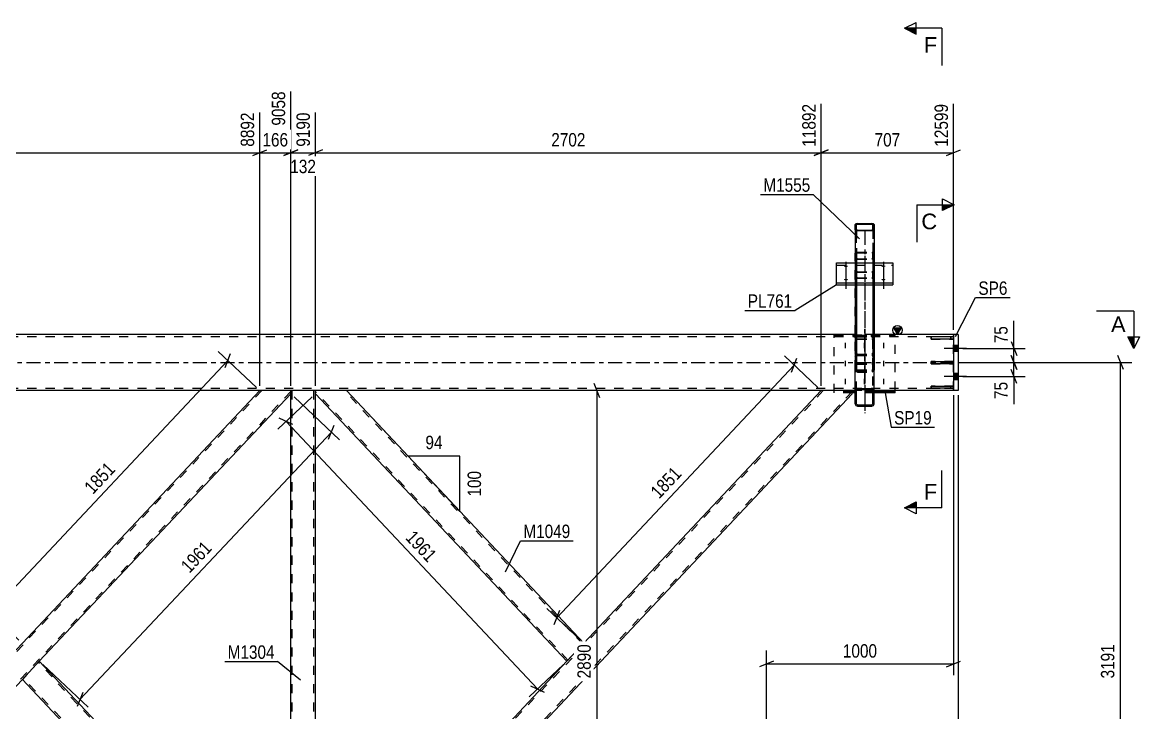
# Model space of a CAD drawing. Header units: millimetres. Extents: x 0 to 1189, y 0 to 841.
# Drawn here: x 361 to 599.8, y 548.9 to 696.4 of the extents above; entities that cross this region are included whole.
import ezdxf

# ---------------------------------------------------------------- set-up
doc = ezdxf.new("R2010")
doc.units = ezdxf.units.MM
doc.linetypes.add('DXK_LINE_DOT2', pattern=[3.9198, 1.9599, -1.9599])
doc.linetypes.add('DXK_LINE_DOT3', pattern=[5.9187, 2.979, -0.9799, 0.9799, -0.9799])
doc.styles.add('Arial', font='ARIAL.TTF', dxfattribs={"height": 0.2})
doc.styles.add('Arial Narrow', font='ARIALN.TTF', dxfattribs={"height": 0.2})

# ---------------------------------------------------------------- blocks, each defined once
blk = doc.blocks.new('Part-814407264-3960 - 3878')
at = {"color": 7, "linetype": 'DXK_LINE_DOT2'}
for p, q in [((560.05, 623.94), (555.25, 623.94)), ((555.25, 623.94), (555.25, 623.46)), ((555.25, 623.46), (560.05, 623.46)), ((559.45, 623.46), (559.45, 623.94)), ((560.05, 623.46), (560.05, 623.94))]:
    blk.add_line(p, q, dxfattribs=at)
blk = doc.blocks.new('Bolt-814407264-3880 - 3878')
at = {"linetype": 'Continuous'}
for points in [[(545.05, 644.13), (544.95, 644.13), (544.87, 644.14), (544.79, 644.16), (544.72, 644.18), (544.67, 644.21), (544.63, 644.24), (544.61, 644.27), (544.61, 644.3), (544.63, 644.33), (544.67, 644.36), (544.72, 644.38), (544.79, 644.4), (544.87, 644.42), (544.95, 644.43), (545.05, 644.43), (545.14, 644.43), (545.23, 644.42), (545.3, 644.4), (545.37, 644.38), (545.43, 644.36), (545.46, 644.33), (545.48, 644.3), (545.48, 644.27), (545.46, 644.24), (545.43, 644.21), (545.37, 644.18), (545.3, 644.16), (545.23, 644.14), (545.14, 644.13)], [(545.05, 641.26), (544.95, 641.26), (544.87, 641.27), (544.79, 641.28), (544.72, 641.31), (544.67, 641.33), (544.63, 641.36), (544.61, 641.39), (544.61, 641.42), (544.63, 641.45), (544.67, 641.48), (544.72, 641.51), (544.79, 641.53), (544.87, 641.54), (544.95, 641.55), (545.05, 641.56), (545.14, 641.55), (545.23, 641.54), (545.3, 641.53), (545.37, 641.51), (545.43, 641.48), (545.46, 641.45), (545.48, 641.42), (545.48, 641.39), (545.46, 641.36), (545.43, 641.33), (545.37, 641.31), (545.3, 641.28), (545.23, 641.27), (545.14, 641.26)]]:
    blk.add_hatch(color=1, dxfattribs=at).paths.add_polyline_path(points)
at = {"color": 1, "linetype": 'Continuous'}
for p, q in [((545.05, 645.22), (545.05, 642.29)), ((545.05, 642.35), (545.05, 639.41))]:
    blk.add_line(p, q, dxfattribs=at)
blk = doc.blocks.new('Part-814407264-3959 - 3878')
at = {"color": 7, "linetype": 'DXK_LINE_DOT2'}
for p, q in [((560.05, 629.2), (555.25, 629.2)), ((555.25, 629.2), (555.25, 628.72)), ((555.25, 628.72), (560.05, 628.72)), ((559.45, 629.2), (559.45, 628.72)), ((560.05, 628.72), (560.05, 629.2))]:
    blk.add_line(p, q, dxfattribs=at)
blk = doc.blocks.new('Part-814407264-3907 - 3878')
at = {"color": 2, "linetype": 'Continuous'}
for p, q in [((539.08, 653.26), (539.05, 653.19)), ((539.05, 652.08), (539.05, 653.19)), ((539.05, 652.08), (539.05, 644.97)), ((539.05, 652.08), (539.08, 652.02)), ((539.19, 653.31), (539.08, 653.26)), ((539.08, 652.02), (539.19, 651.96)), ((539.34, 653.35), (539.19, 653.31)), ((539.19, 651.96), (539.34, 651.92)), ((539.29, 653.19), (539.3, 653.22)), ((539.29, 652.08), (539.29, 653.19)), ((539.3, 652.05), (539.29, 652.08)), ((539.3, 653.22), (539.36, 653.25)), ((539.36, 652.02), (539.3, 652.05)), ((539.53, 653.37), (539.34, 653.35)), ((539.34, 651.92), (539.53, 651.91)), ((539.36, 653.25), (539.43, 653.27)), ((539.43, 652), (539.36, 652.02)), ((539.43, 653.27), (539.53, 653.28)), ((539.53, 652), (539.43, 652)), ((539.53, 653.37), (542.57, 653.37)), ((539.53, 653.28), (542.57, 653.28)), ((539.53, 652), (542.57, 652)), ((539.53, 651.91), (542.57, 651.91)), ((542.75, 653.35), (542.57, 653.37)), ((542.57, 653.28), (542.66, 653.27)), ((542.66, 652), (542.57, 652)), ((542.57, 651.91), (542.75, 651.92)), ((542.66, 653.27), (542.74, 653.25)), ((542.74, 652.02), (542.66, 652)), ((542.74, 653.25), (542.79, 653.22)), ((542.79, 652.05), (542.74, 652.02)), ((542.91, 653.31), (542.75, 653.35)), ((542.75, 651.92), (542.9, 651.96)), ((542.79, 653.22), (542.81, 653.19)), ((542.81, 652.08), (542.79, 652.05)), ((542.81, 652.08), (542.81, 653.19)), ((542.9, 651.96), (543.01, 652.02)), ((543.01, 653.26), (542.91, 653.31)), ((543.05, 653.19), (543.01, 653.26)), ((543.01, 652.02), (543.05, 652.08)), ((543.05, 652.08), (543.05, 653.19)), ((543.05, 652.08), (543.05, 644.97))]:
    blk.add_line(p, q, dxfattribs=at)
at = {"color": 7, "linetype": 'DXK_LINE_DOT2'}
for p, q in [((539.05, 653.19), (539.05, 629.7)), ((539.29, 629.7), (539.29, 653.19)), ((539.29, 652.08), (539.29, 628.83)), ((542.81, 653.19), (542.81, 629.7)), ((542.81, 652.08), (542.81, 628.83)), ((543.05, 653.19), (543.05, 629.7)), ((539.05, 644.97), (539.05, 628.83)), ((543.05, 644.97), (543.05, 628.83)), ((543.05, 629.7), (539.05, 629.7)), ((539.05, 629.7), (539.05, 629.52)), ((539.05, 629.52), (539.05, 628.83)), ((539.05, 629.52), (539.29, 629.52)), ((539.08, 628.76), (539.05, 628.83)), ((539.19, 628.71), (539.08, 628.76)), ((539.34, 628.67), (539.19, 628.71)), ((539.29, 629.52), (539.29, 629.7)), ((539.29, 628.83), (539.29, 629.52)), ((539.29, 628.83), (539.3, 628.8)), ((539.3, 628.8), (539.36, 628.77)), ((539.53, 628.66), (539.34, 628.67)), ((539.36, 628.77), (539.43, 628.75)), ((539.43, 628.75), (539.53, 628.74)), ((539.53, 628.74), (542.57, 628.74)), ((539.53, 628.66), (542.57, 628.66)), ((542.57, 628.74), (542.66, 628.75)), ((542.75, 628.67), (542.57, 628.66)), ((542.66, 628.75), (542.74, 628.77)), ((542.74, 628.77), (542.79, 628.8)), ((542.91, 628.71), (542.75, 628.67)), ((542.79, 628.8), (542.81, 628.83)), ((542.81, 629.7), (542.81, 629.7)), ((542.81, 629.7), (542.81, 629.52)), ((542.81, 629.52), (542.81, 628.83)), ((542.81, 629.52), (543.05, 629.52)), ((543.01, 628.76), (542.91, 628.71)), ((543.05, 628.83), (543.01, 628.76)), ((543.05, 629.52), (543.05, 629.7)), ((543.05, 628.83), (543.05, 629.52))]:
    blk.add_line(p, q, dxfattribs=at)
blk = doc.blocks.new('Part-814407264-3909 - 3878')
at = {"color": 7, "linetype": 'DXK_LINE_DOT3'}
blk.add_line((541.05, 630.81), (541.05, 612.87), dxfattribs=at)
at = {"color": 7, "linetype": 'DXK_LINE_DOT2'}
for p, q in [((539.05, 629.01), (539.08, 629.21)), ((539.05, 622.23), (539.05, 629.01)), ((539.3, 629.11), (539.29, 629.01)), ((539.29, 617.72), (539.29, 629.01)), ((539.36, 629.19), (539.3, 629.11)), ((539.34, 629.48), (539.53, 629.52)), ((539.43, 629.25), (539.36, 629.19)), ((539.53, 629.27), (539.43, 629.25)), ((539.53, 629.52), (542.57, 629.52)), ((539.53, 629.52), (539.53, 629.52)), ((539.53, 629.27), (542.57, 629.27)), ((542.57, 629.52), (542.74, 629.49)), ((542.66, 629.25), (542.57, 629.27)), ((542.74, 629.19), (542.66, 629.25)), ((542.74, 629.49), (542.75, 629.48)), ((542.79, 629.11), (542.74, 629.19)), ((542.81, 629.01), (542.79, 629.11)), ((542.81, 614.86), (542.81, 629.01)), ((543.01, 629.21), (543.05, 629.01)), ((543.05, 622.23), (543.05, 629.01)), ((539.08, 625.58), (539.05, 625.78)), ((539.29, 625.78), (539.3, 625.68)), ((539.3, 625.68), (539.36, 625.6)), ((539.36, 625.6), (539.43, 625.54)), ((542.66, 625.54), (542.74, 625.6)), ((542.74, 625.6), (542.79, 625.68)), ((542.79, 625.68), (542.81, 625.78)), ((543.05, 625.78), (543.01, 625.58)), ((539.53, 625.27), (539.34, 625.31)), ((539.43, 625.54), (539.53, 625.52)), ((539.53, 625.52), (542.57, 625.52)), ((539.53, 625.27), (542.57, 625.27)), ((542.57, 625.52), (542.66, 625.54)), ((542.75, 625.31), (542.57, 625.27))]:
    blk.add_line(p, q, dxfattribs=at)
at = {"color": 2, "linetype": 'Continuous'}
for p, q in [((539.05, 617.72), (539.05, 622.23)), ((543.05, 617.72), (543.05, 622.23)), ((539.08, 617.89), (539.05, 617.72)), ((539.05, 614.86), (539.05, 617.72)), ((539.19, 618.04), (539.08, 617.89)), ((539.34, 618.14), (539.19, 618.04)), ((539.29, 617.72), (539.3, 617.8)), ((539.29, 614.86), (539.29, 617.72)), ((539.3, 617.8), (539.36, 617.88)), ((539.53, 618.17), (539.34, 618.14)), ((539.36, 617.88), (539.43, 617.93)), ((539.43, 617.93), (539.53, 617.94)), ((539.53, 618.17), (542.57, 618.17)), ((539.53, 617.94), (542.57, 617.94)), ((542.75, 618.14), (542.57, 618.17)), ((542.57, 617.94), (542.66, 617.93)), ((542.66, 617.93), (542.74, 617.88)), ((542.74, 617.88), (542.79, 617.8)), ((542.91, 618.04), (542.75, 618.14)), ((542.79, 617.8), (542.81, 617.72)), ((542.81, 614.86), (542.81, 617.72)), ((543.01, 617.89), (542.91, 618.04)), ((543.05, 617.72), (543.01, 617.89)), ((543.05, 614.86), (543.05, 617.72)), ((539.05, 614.86), (539.08, 614.69)), ((539.08, 614.69), (539.19, 614.54)), ((539.19, 614.54), (539.34, 614.45)), ((539.3, 614.78), (539.29, 614.86)), ((539.36, 614.7), (539.3, 614.78)), ((539.34, 614.45), (539.53, 614.41)), ((539.43, 614.65), (539.36, 614.7)), ((539.53, 614.64), (539.43, 614.65)), ((539.53, 614.64), (542.57, 614.64)), ((539.53, 614.41), (542.57, 614.41)), ((542.66, 614.65), (542.57, 614.64)), ((542.57, 614.41), (542.75, 614.45)), ((542.74, 614.7), (542.66, 614.65)), ((542.79, 614.78), (542.74, 614.7)), ((542.75, 614.45), (542.91, 614.54)), ((542.81, 614.86), (542.79, 614.78)), ((542.91, 614.54), (543.01, 614.69)), ((543.01, 614.69), (543.05, 614.86))]:
    blk.add_line(p, q, dxfattribs=at)
at = {"color": 7, "linetype": 'DXK_LINE_DOT2'}
for centre, start, end in [((539.55, 629.03), 114.3196, 159.2414), ((542.55, 629.03), 20.7586, 65.6804), ((539.55, 625.76), 200.7586, 245.6804), ((542.55, 625.76), 294.3196, 339.2414)]:
    blk.add_arc(centre, 0.496, start, end, dxfattribs=at)
blk = doc.blocks.new('Bolt-814407264-3912 - 3878')
at = {"linetype": 'Continuous'}
for points in [[(537.05, 644.13), (536.95, 644.13), (536.87, 644.14), (536.79, 644.16), (536.72, 644.18), (536.67, 644.21), (536.63, 644.24), (536.61, 644.27), (536.61, 644.3), (536.63, 644.33), (536.67, 644.36), (536.72, 644.38), (536.79, 644.4), (536.87, 644.42), (536.95, 644.43), (537.05, 644.43), (537.14, 644.43), (537.23, 644.42), (537.3, 644.4), (537.37, 644.38), (537.43, 644.36), (537.46, 644.33), (537.48, 644.3), (537.48, 644.27), (537.46, 644.24), (537.43, 644.21), (537.37, 644.18), (537.3, 644.16), (537.23, 644.14), (537.14, 644.13)], [(537.05, 641.26), (536.95, 641.26), (536.87, 641.27), (536.79, 641.28), (536.72, 641.31), (536.67, 641.33), (536.63, 641.36), (536.61, 641.39), (536.61, 641.42), (536.63, 641.45), (536.67, 641.48), (536.72, 641.51), (536.79, 641.53), (536.87, 641.54), (536.95, 641.55), (537.05, 641.56), (537.14, 641.55), (537.23, 641.54), (537.3, 641.53), (537.37, 641.51), (537.43, 641.48), (537.46, 641.45), (537.48, 641.42), (537.48, 641.39), (537.46, 641.36), (537.43, 641.33), (537.37, 641.31), (537.3, 641.28), (537.23, 641.27), (537.14, 641.26)]]:
    blk.add_hatch(color=1, dxfattribs=at).paths.add_polyline_path(points)
at = {"color": 1, "linetype": 'Continuous'}
for p, q in [((537.05, 645.22), (537.05, 642.29)), ((537.05, 642.35), (537.05, 639.41))]:
    blk.add_line(p, q, dxfattribs=at)
blk = doc.blocks.new('Bolt-814407264-3913 - 3878')
at = {"color": 1, "linetype": 'DXK_LINE_DOT2'}
for p, q in [((536.95, 626.78), (536.95, 627.91)), ((541.03, 626.78), (541.03, 627.91)), ((545.15, 626.78), (545.15, 627.91)), ((536.95, 622.9), (536.95, 624.04)), ((545.15, 622.9), (545.15, 624.04)), ((536.95, 619.07), (536.95, 620.21)), ((541.03, 619.07), (541.03, 620.21)), ((545.15, 619.07), (545.15, 620.21))]:
    blk.add_line(p, q, dxfattribs=at)
blk = doc.blocks.new('Part-814407264-4079 - 3878')
at = {"color": 2, "linetype": 'Continuous'}
for p, q in [((555.25, 618.68), (560.05, 618.68)), ((555.25, 618.2), (555.25, 618.68)), ((560.05, 618.68), (560.05, 618.2)), ((560.05, 618.2), (555.25, 618.2))]:
    blk.add_line(p, q, dxfattribs=at)
at = {"color": 7, "linetype": 'DXK_LINE_DOT2'}
blk.add_line((559.45, 618.2), (559.45, 618.68), dxfattribs=at)
blk = doc.blocks.new('Part-814407264-4080 - 3878')
at = {"color": 2, "linetype": 'Continuous'}
for p, q in [((560.05, 629.2), (555.25, 629.2)), ((555.25, 628.72), (555.25, 629.2)), ((560.05, 628.72), (555.25, 628.72)), ((560.05, 629.2), (560.05, 628.72))]:
    blk.add_line(p, q, dxfattribs=at)
at = {"color": 7, "linetype": 'DXK_LINE_DOT2'}
blk.add_line((559.45, 628.72), (559.45, 629.2), dxfattribs=at)
blk = doc.blocks.new('Part-814407264-4081 - 3878')
at = {"color": 2, "linetype": 'Continuous'}
for p, q in [((555.25, 623.94), (560.05, 623.94)), ((555.25, 623.46), (555.25, 623.94)), ((560.05, 623.46), (555.25, 623.46)), ((560.05, 623.94), (560.05, 623.46))]:
    blk.add_line(p, q, dxfattribs=at)
at = {"color": 7, "linetype": 'DXK_LINE_DOT2'}
blk.add_line((559.45, 623.46), (559.45, 623.94), dxfattribs=at)
blk = doc.blocks.new('Part-814407264-3958 - 3878')
at = {"color": 7, "linetype": 'DXK_LINE_DOT2'}
for p, q in [((560.05, 618.68), (555.25, 618.68)), ((555.25, 618.68), (555.25, 618.2)), ((559.45, 618.2), (559.45, 618.68)), ((560.05, 618.2), (560.05, 618.68)), ((555.25, 618.2), (560.05, 618.2))]:
    blk.add_line(p, q, dxfattribs=at)
blk = doc.blocks.new('Part-814407264-4111 - 3878')
at = {"color": 7, "linetype": 'DXK_LINE_DOT3'}
blk.add_line((541.05, 620.12), (541.05, 630.81), dxfattribs=at)
at = {"color": 7, "linetype": 'DXK_LINE_DOT2'}
for p, q in [((539.08, 629.18), (539.05, 629.01)), ((539.05, 629.01), (539.05, 622.11)), ((539.08, 629.21), (539.08, 629.18)), ((539.29, 629.01), (539.3, 629.11)), ((539.29, 629.01), (539.29, 622.11)), ((539.3, 629.11), (539.36, 629.19)), ((539.53, 629.52), (539.34, 629.48)), ((539.36, 629.19), (539.43, 629.25)), ((539.43, 629.25), (539.53, 629.27)), ((539.53, 629.52), (542.57, 629.52)), ((539.53, 629.27), (542.57, 629.27)), ((542.75, 629.48), (542.57, 629.52)), ((542.57, 629.27), (542.66, 629.25)), ((542.66, 629.25), (542.74, 629.19)), ((542.74, 629.19), (542.79, 629.11)), ((542.79, 629.11), (542.81, 629.01)), ((542.81, 629.01), (542.81, 622.11)), ((543.01, 629.18), (543.01, 629.21)), ((543.05, 629.01), (543.01, 629.18)), ((543.05, 629.01), (543.05, 622.11)), ((539.05, 625.78), (539.08, 625.58)), ((539.3, 625.68), (539.29, 625.78)), ((539.36, 625.6), (539.3, 625.68)), ((539.43, 625.54), (539.36, 625.6)), ((542.74, 625.6), (542.66, 625.54)), ((542.79, 625.68), (542.74, 625.6)), ((542.81, 625.78), (542.79, 625.68)), ((543.01, 625.58), (543.05, 625.78)), ((539.05, 624.97), (539.08, 625.14)), ((539.08, 625.14), (539.19, 625.29)), ((539.19, 625.29), (539.34, 625.38)), ((539.3, 625.05), (539.29, 624.97)), ((539.36, 625.13), (539.3, 625.05)), ((539.34, 625.38), (539.53, 625.42)), ((539.34, 625.3), (539.53, 625.27)), ((539.43, 625.18), (539.36, 625.13)), ((539.53, 625.52), (539.43, 625.54)), ((539.53, 625.19), (539.43, 625.18)), ((539.53, 625.52), (542.57, 625.52)), ((539.53, 625.42), (542.57, 625.42)), ((539.53, 625.27), (542.57, 625.27)), ((539.53, 625.19), (542.57, 625.19)), ((542.66, 625.54), (542.57, 625.52)), ((542.57, 625.42), (542.75, 625.38)), ((542.57, 625.27), (542.75, 625.3)), ((542.66, 625.18), (542.57, 625.19)), ((542.74, 625.13), (542.66, 625.18)), ((542.79, 625.05), (542.74, 625.13)), ((542.75, 625.38), (542.91, 625.29)), ((542.81, 624.97), (542.79, 625.05)), ((542.91, 625.29), (543.01, 625.14)), ((543.01, 625.14), (543.05, 624.97)), ((539.08, 621.94), (539.05, 622.11)), ((539.19, 621.79), (539.08, 621.94)), ((539.34, 621.69), (539.19, 621.79)), ((539.29, 622.11), (539.3, 622.02)), ((539.3, 622.02), (539.36, 621.95)), ((539.53, 621.66), (539.34, 621.69)), ((539.36, 621.95), (539.43, 621.9)), ((539.43, 621.9), (539.53, 621.89)), ((539.53, 621.89), (542.57, 621.89)), ((539.53, 621.66), (542.57, 621.66)), ((542.57, 621.89), (542.66, 621.9)), ((542.75, 621.69), (542.57, 621.66)), ((542.66, 621.9), (542.74, 621.95)), ((542.74, 621.95), (542.79, 622.02)), ((542.91, 621.79), (542.75, 621.69)), ((542.79, 622.02), (542.81, 622.11)), ((543.01, 621.94), (542.91, 621.79)), ((543.05, 622.11), (543.01, 621.94))]:
    blk.add_line(p, q, dxfattribs=at)
for centre, start, end in [((539.55, 629.03), 114.32, 159.2417), ((542.55, 629.03), 20.7583, 65.68), ((539.55, 625.76), 200.7583, 245.68), ((542.55, 625.76), 294.32, 339.2417)]:
    blk.add_arc(centre, 0.496, start, end, dxfattribs=at)
blk = doc.blocks.new('Part-814407264-4135 - 3878')
at = {"linetype": 'Continuous'}
blk.add_hatch(color=2, dxfattribs=at).paths.add_polyline_path([(548.05, 629.7), (547.25, 631.1), (548.85, 631.1)])
at = {"color": 2, "linetype": 'Continuous'}
for p, q in [((548.05, 629.7), (547.25, 631.1)), ((547.25, 631.1), (548.85, 631.1)), ((548.85, 631.1), (548.05, 629.7)), ((539.05, 629.7), (303.05, 629.7)), ((560.05, 629.7), (543.05, 629.7)), ((539.05, 617.7), (303.05, 617.7)), ((560.05, 617.7), (543.05, 617.7))]:
    blk.add_line(p, q, dxfattribs=at)
at = {"color": 7, "linetype": 'DXK_LINE_DOT2'}
for p, q in [((560.05, 629.22), (95.6, 629.22)), ((543.05, 629.7), (539.05, 629.7)), ((560.05, 617.7), (560.05, 629.7)), ((560.05, 618.18), (95.6, 618.18)), ((560.05, 617.7), (113.44, 617.7)), ((543.05, 617.7), (539.05, 617.7))]:
    blk.add_line(p, q, dxfattribs=at)
at = {"color": 7, "linetype": 'DXK_LINE_DOT3'}
blk.add_line((95.6, 623.7), (560.05, 623.7), dxfattribs=at)
at = {"color": 2, "linetype": 'Continuous'}
blk.add_circle((548.05, 630.6), 1, dxfattribs=at)
blk = doc.blocks.new('Part-814407264-4151 - 3878')
at = {"color": 7, "linetype": 'DXK_LINE_DOT3'}
blk.add_line((541.05, 651.79), (541.05, 613.36), dxfattribs=at)
at = {"color": 7, "linetype": 'DXK_LINE_DOT2'}
for p, q in [((539.08, 642.98), (539.05, 642.92)), ((539.05, 641.87), (539.05, 642.92)), ((539.05, 642.92), (539.05, 623.28)), ((539.19, 643.03), (539.08, 642.98)), ((539.34, 643.07), (539.19, 643.03)), ((539.29, 642.92), (539.3, 642.95)), ((539.29, 641.87), (539.29, 642.92)), ((539.29, 642.92), (539.29, 623.28)), ((539.3, 642.95), (539.36, 642.98)), ((539.53, 643.08), (539.34, 643.07)), ((539.36, 642.98), (539.43, 642.99)), ((539.43, 642.99), (539.53, 643)), ((539.53, 643.08), (542.57, 643.08)), ((539.53, 643), (542.57, 643)), ((542.75, 643.07), (542.57, 643.08)), ((542.57, 643), (542.66, 642.99)), ((542.66, 642.99), (542.74, 642.98)), ((542.74, 642.98), (542.79, 642.95)), ((542.9, 643.03), (542.75, 643.07)), ((542.79, 642.95), (542.81, 642.92)), ((542.81, 641.87), (542.81, 642.92)), ((542.81, 642.92), (542.81, 623.28)), ((543.01, 642.98), (542.9, 643.03)), ((543.05, 642.92), (543.01, 642.98)), ((543.05, 641.87), (543.05, 642.92)), ((543.05, 642.92), (543.05, 623.28)), ((539.05, 641.87), (539.05, 640.27)), ((539.05, 641.87), (539.08, 641.81)), ((539.08, 641.81), (539.19, 641.76)), ((539.19, 641.76), (539.34, 641.72)), ((539.29, 641.87), (539.29, 622.23)), ((539.3, 641.84), (539.29, 641.87)), ((539.36, 641.82), (539.3, 641.84)), ((539.34, 641.72), (539.53, 641.71)), ((539.43, 641.8), (539.36, 641.82)), ((539.53, 641.79), (539.43, 641.8)), ((539.53, 641.79), (542.57, 641.79)), ((539.53, 641.71), (542.57, 641.71)), ((542.66, 641.8), (542.57, 641.79)), ((542.57, 641.71), (542.75, 641.72)), ((542.74, 641.82), (542.66, 641.8)), ((542.79, 641.84), (542.74, 641.82)), ((542.75, 641.72), (542.91, 641.76)), ((542.81, 641.87), (542.79, 641.84)), ((542.81, 641.87), (542.81, 622.23)), ((542.91, 641.76), (543.01, 641.81)), ((543.01, 641.81), (543.05, 641.87)), ((543.05, 641.87), (543.05, 640.27)), ((539.05, 623.28), (539.08, 623.34)), ((539.05, 623.28), (539.05, 622.23)), ((539.08, 623.34), (539.19, 623.39)), ((539.19, 623.39), (539.34, 623.43)), ((539.3, 623.31), (539.29, 623.28)), ((539.29, 623.28), (539.29, 622.23)), ((539.36, 623.33), (539.3, 623.31)), ((539.34, 623.43), (539.53, 623.44)), ((539.43, 623.35), (539.36, 623.33)), ((539.53, 623.36), (539.43, 623.35)), ((539.53, 623.44), (542.57, 623.44)), ((539.53, 623.36), (542.57, 623.36)), ((542.57, 623.44), (542.75, 623.43)), ((542.66, 623.35), (542.57, 623.36)), ((542.74, 623.33), (542.66, 623.35)), ((542.74, 623.33), (542.75, 623.33)), ((542.75, 623.43), (542.91, 623.39)), ((542.75, 623.33), (542.79, 623.31)), ((542.81, 623.28), (542.79, 623.31)), ((542.81, 622.23), (542.81, 623.28)), ((542.91, 623.39), (543.01, 623.34)), ((543.01, 623.34), (543.05, 623.28)), ((543.05, 623.28), (543.05, 622.23)), ((539.29, 622.23), (539.3, 622.2)), ((539.3, 622.2), (539.36, 622.17)), ((539.36, 622.17), (539.43, 622.16)), ((539.43, 622.16), (539.53, 622.15)), ((539.53, 622.07), (539.51, 622.07)), ((539.53, 622.15), (542.57, 622.15)), ((539.53, 622.07), (542.57, 622.07)), ((542.57, 622.15), (542.66, 622.16)), ((542.57, 622.07), (542.58, 622.07)), ((542.66, 622.16), (542.74, 622.17)), ((542.74, 622.17), (542.79, 622.2)), ((542.79, 622.2), (542.81, 622.23))]:
    blk.add_line(p, q, dxfattribs=at)
at = {"color": 2, "linetype": 'Continuous'}
for p, q in [((539.05, 640.27), (539.05, 622.23)), ((543.05, 640.27), (543.05, 622.23)), ((539.08, 622.17), (539.05, 622.23)), ((539.19, 622.12), (539.08, 622.17)), ((539.34, 622.08), (539.19, 622.12)), ((539.51, 622.07), (539.34, 622.08)), ((542.58, 622.07), (542.75, 622.08)), ((542.91, 622.12), (542.75, 622.08)), ((543.01, 622.17), (542.91, 622.12)), ((543.05, 622.23), (543.01, 622.17))]:
    blk.add_line(p, q, dxfattribs=at)
blk = doc.blocks.new('Part-814407264-4157 - 3878')
at = {"color": 2, "linetype": 'Continuous'}
for p, q in [((535.05, 640.27), (535.05, 644.97)), ((535.05, 644.97), (547.05, 644.97)), ((547.05, 644.97), (547.05, 640.27)), ((535.05, 640.72), (547.05, 640.72)), ((535.05, 640.27), (547.05, 640.27))]:
    blk.add_line(p, q, dxfattribs=at)
at = {"color": 7, "linetype": 'DXK_LINE_DOT2'}
blk.add_line((535.05, 644.52), (547.05, 644.52), dxfattribs=at)
blk = doc.blocks.new('Part-814407264-4162 - 3878')
at = {"color": 7, "linetype": 'DXK_LINE_DOT2'}
for p, q in [((534.55, 617.21), (534.55, 629.65)), ((534.55, 629.65), (547.55, 629.65)), ((534.55, 629.43), (547.55, 629.43)), ((547.55, 617.7), (547.55, 629.65)), ((538.4, 617.43), (534.55, 617.43)), ((538.4, 617.21), (534.55, 617.21)), ((543.05, 617.43), (539.05, 617.43)), ((543.05, 617.21), (539.05, 617.21))]:
    blk.add_line(p, q, dxfattribs=at)
at = {"color": 2, "linetype": 'Continuous'}
for p, q in [((539.05, 617.43), (538.4, 617.43)), ((539.05, 617.21), (538.4, 617.21)), ((547.55, 617.43), (543.05, 617.43)), ((547.55, 617.21), (543.05, 617.21)), ((547.55, 617.43), (547.55, 617.7)), ((547.55, 617.21), (547.55, 617.43))]:
    blk.add_line(p, q, dxfattribs=at)
blk = doc.blocks.new('Part-814407264-4198 - 3878')
at = {"color": 2, "linetype": 'Continuous'}
for p, q in [((364.67, 559.9), (361.04, 556.04)), ((418.4, 502.76), (364.67, 559.9)), ((411.77, 502.1), (361.04, 556.04)), ((418.4, 502.1), (418.4, 502.76))]:
    blk.add_line(p, q, dxfattribs=at)
at = {"color": 7, "linetype": 'DXK_LINE_DOT2'}
for p, q in [((418.4, 502.29), (364.45, 559.66)), ((361.26, 556.28), (361.28, 556.3)), ((412.21, 502.1), (361.26, 556.28)), ((418.4, 502.1), (411.77, 502.1))]:
    blk.add_line(p, q, dxfattribs=at)
blk = doc.blocks.new('Part-814407264-4258 - 3878')
at = {"color": 7, "linetype": 'DXK_LINE_DOT2'}
for p, q in [((423.68, 617.7), (418.4, 617.7)), ((418.4, 617.04), (418.4, 617.7)), ((418.72, 502.1), (418.72, 617.7)), ((423.36, 502.1), (423.36, 617.7)), ((423.68, 617.04), (423.68, 617.7)), ((418.4, 502.1), (418.4, 502.76)), ((418.4, 502.1), (423.68, 502.1)), ((423.68, 502.1), (423.68, 502.76))]:
    blk.add_line(p, q, dxfattribs=at)
at = {"color": 2, "linetype": 'Continuous'}
for p, q in [((418.4, 502.76), (418.4, 617.04)), ((423.68, 502.76), (423.68, 617.04))]:
    blk.add_line(p, q, dxfattribs=at)
blk = doc.blocks.new('Part-814407264-4303 - 3878')
at = {"color": 7, "linetype": 'DXK_LINE_DOT2'}
for p, q in [((412.21, 617.7), (303.68, 502.29)), ((418.4, 617.5), (309.87, 502.1)), ((418.4, 617.7), (411.77, 617.7)), ((361.04, 563.75), (357.42, 559.9)), ((364.67, 559.9), (361.04, 556.04)), ((310.31, 502.1), (303.68, 502.1))]:
    blk.add_line(p, q, dxfattribs=at)
at = {"color": 2, "linetype": 'Continuous'}
for p, q in [((411.77, 617.7), (361.04, 563.75)), ((418.4, 617.04), (364.67, 559.9)), ((418.4, 617.04), (418.4, 617.7)), ((357.42, 559.9), (303.68, 502.76)), ((361.04, 556.04), (310.31, 502.1)), ((303.68, 502.1), (303.68, 502.76))]:
    blk.add_line(p, q, dxfattribs=at)
blk = doc.blocks.new('Part-814407264-4308 - 3878')
at = {"color": 2, "linetype": 'Continuous'}
for p, q in [((423.68, 617.04), (423.68, 617.7)), ((477.42, 559.9), (423.68, 617.04)), ((481.04, 563.75), (430.31, 617.7)), ((481.04, 563.75), (480.6, 563.28)), ((480.6, 563.28), (477.42, 559.9))]:
    blk.add_line(p, q, dxfattribs=at)
at = {"color": 7, "linetype": 'DXK_LINE_DOT2'}
for p, q in [((430.31, 617.7), (423.68, 617.7)), ((477.64, 560.13), (423.68, 617.5)), ((480.82, 563.52), (429.87, 617.7)), ((481.01, 563.72), (480.6, 563.28)), ((477.64, 560.13), (477.65, 560.15))]:
    blk.add_line(p, q, dxfattribs=at)
blk = doc.blocks.new('Part-814407264-4313 - 3878')
at = {"color": 7, "linetype": 'DXK_LINE_DOT2'}
for p, q in [((532.21, 617.7), (423.68, 502.29)), ((538.4, 617.5), (429.87, 502.1)), ((538.4, 617.7), (531.77, 617.7)), ((481.04, 563.75), (477.42, 559.9)), ((430.31, 502.1), (423.68, 502.1))]:
    blk.add_line(p, q, dxfattribs=at)
at = {"color": 2, "linetype": 'Continuous'}
for p, q in [((538.4, 617.04), (430.31, 502.1)), ((531.77, 617.7), (481.04, 563.75)), ((538.4, 617.04), (538.4, 617.7)), ((477.42, 559.9), (423.68, 502.76)), ((423.68, 502.1), (423.68, 502.76))]:
    blk.add_line(p, q, dxfattribs=at)
blk = doc.blocks.new('Part-814407264-4343 - 3878')
at = {"color": 2, "linetype": 'Continuous'}
for p, q in [((561.05, 629.7), (560.05, 629.7)), ((560.05, 629.7), (560.05, 617.7)), ((561.05, 629.7), (561.05, 617.7)), ((561.05, 617.7), (560.05, 617.7))]:
    blk.add_line(p, q, dxfattribs=at)
blk = doc.blocks.new('Bolt-814407264-4366 - 3878')
at = {"linetype": 'Continuous'}
for points in [[(560.05, 627.36), (560.05, 626.04), (561.05, 626.04), (561.05, 627.36)], [(560.05, 627.36), (560.05, 626.04), (561.05, 626.04), (561.05, 627.36)], [(560.05, 621.36), (560.05, 620.04), (561.05, 620.04), (561.05, 621.36)], [(560.05, 621.36), (560.05, 620.04), (561.05, 620.04), (561.05, 621.36)]]:
    blk.add_hatch(color=1, dxfattribs=at).paths.add_polyline_path(points)
at = {"color": 1, "linetype": 'Continuous'}
for p, q in [((562.81, 626.7), (558.05, 626.7)), ((562.81, 626.7), (558.05, 626.7)), ((561.05, 627.36), (560.05, 627.36)), ((561.05, 627.36), (560.05, 627.36)), ((561.05, 626.04), (560.05, 626.04)), ((561.05, 626.04), (560.05, 626.04)), ((561.05, 621.36), (560.05, 621.36)), ((561.05, 621.36), (560.05, 621.36)), ((562.81, 620.7), (558.05, 620.7)), ((562.81, 620.7), (558.05, 620.7)), ((561.05, 620.04), (560.05, 620.04)), ((561.05, 620.04), (560.05, 620.04))]:
    blk.add_line(p, q, dxfattribs=at)
blk = doc.blocks.new('Part-814407264-4375 - 3878')
at = {"color": 7, "linetype": 'DXK_LINE_DOT2'}
for p, q in [((539.05, 647.08), (539.08, 647.14)), ((539.05, 645.97), (539.05, 647.08)), ((539.05, 629.7), (539.05, 647.08)), ((539.08, 647.14), (539.19, 647.2)), ((539.19, 647.2), (539.34, 647.24)), ((539.3, 647.11), (539.29, 647.08)), ((539.29, 647.08), (539.29, 629.7)), ((539.29, 645.97), (539.29, 647.08)), ((539.36, 647.14), (539.3, 647.11)), ((539.34, 647.24), (539.53, 647.25)), ((539.43, 647.16), (539.36, 647.14)), ((539.53, 647.16), (539.43, 647.16)), ((539.53, 647.25), (542.57, 647.25)), ((539.53, 647.16), (542.57, 647.16)), ((542.57, 647.25), (542.75, 647.24)), ((542.66, 647.16), (542.57, 647.16)), ((542.74, 647.14), (542.66, 647.16)), ((542.79, 647.11), (542.74, 647.14)), ((542.75, 647.24), (542.9, 647.2)), ((542.81, 647.08), (542.79, 647.11)), ((542.81, 647.08), (542.81, 629.7)), ((542.81, 645.97), (542.81, 647.08)), ((542.9, 647.2), (543.01, 647.14)), ((543.01, 647.14), (543.05, 647.08)), ((543.05, 645.97), (543.05, 647.08)), ((543.05, 647.08), (543.05, 629.7)), ((539.05, 645.97), (539.05, 629.37)), ((539.08, 645.9), (539.05, 645.97)), ((539.19, 645.85), (539.08, 645.9)), ((539.34, 645.81), (539.19, 645.85)), ((539.29, 645.97), (539.29, 629.37)), ((539.29, 645.97), (539.3, 645.94)), ((539.3, 645.94), (539.36, 645.91)), ((539.53, 645.8), (539.34, 645.81)), ((539.36, 645.91), (539.43, 645.89)), ((539.43, 645.89), (539.53, 645.88)), ((539.53, 645.88), (542.57, 645.88)), ((539.53, 645.8), (542.57, 645.8)), ((542.57, 645.88), (542.66, 645.89)), ((542.75, 645.81), (542.57, 645.8)), ((542.66, 645.89), (542.74, 645.91)), ((542.74, 645.91), (542.79, 645.94)), ((542.9, 645.85), (542.75, 645.81)), ((542.79, 645.94), (542.81, 645.97)), ((542.81, 645.97), (542.81, 629.37)), ((543.01, 645.9), (542.9, 645.85)), ((543.05, 645.97), (543.01, 645.9)), ((543.05, 645.97), (543.05, 629.37)), ((543.05, 629.7), (539.05, 629.7)), ((539.05, 629.52), (539.05, 629.7)), ((539.05, 629.37), (539.05, 629.52)), ((539.05, 629.52), (539.29, 629.52)), ((539.05, 629.37), (539.08, 629.3)), ((539.08, 629.3), (539.19, 629.24)), ((539.19, 629.24), (539.34, 629.21)), ((539.29, 629.7), (539.29, 629.7)), ((539.29, 629.7), (539.29, 629.52)), ((539.29, 629.52), (539.29, 629.37)), ((539.3, 629.33), (539.29, 629.37)), ((539.36, 629.3), (539.3, 629.33)), ((539.34, 629.21), (539.53, 629.19)), ((539.43, 629.29), (539.36, 629.3)), ((539.53, 629.28), (539.43, 629.29)), ((539.53, 629.28), (542.57, 629.28)), ((539.53, 629.19), (542.57, 629.19)), ((542.66, 629.29), (542.57, 629.28)), ((542.57, 629.19), (542.75, 629.21)), ((542.74, 629.3), (542.66, 629.29)), ((542.79, 629.33), (542.74, 629.3)), ((542.75, 629.21), (542.91, 629.24)), ((542.81, 629.37), (542.79, 629.33)), ((542.81, 629.52), (542.81, 629.7)), ((542.81, 629.37), (542.81, 629.52)), ((542.81, 629.52), (543.05, 629.52)), ((542.91, 629.24), (543.01, 629.3)), ((543.01, 629.3), (543.05, 629.37)), ((543.05, 629.7), (543.05, 629.52)), ((543.05, 629.52), (543.05, 629.37))]:
    blk.add_line(p, q, dxfattribs=at)
at = {"color": 7, "linetype": 'DXK_LINE_DOT3'}
blk.add_line((541.05, 646.52), (541.05, 629.19), dxfattribs=at)
blk = doc.blocks.new('AngleDimension-814407264-5143 - 3878')
at = {"color": 7, "linetype": 'Continuous'}
for p, q in [((435.67, 612), (443.46, 603.71)), ((454.56, 603.71), (443.46, 603.71)), ((454.56, 591.91), (443.46, 603.71)), ((454.56, 591.91), (454.56, 603.71))]:
    blk.add_line(p, q, dxfattribs=at)
at = {"color": 0}
for points in [[(451.44, 604.61), (451.44, 608.81), (446.58, 608.81), (446.58, 604.61)], [(459.66, 601.16), (455.46, 601.16), (455.46, 594.47), (459.66, 594.47)]]:
    blk.add_wipeout(points, dxfattribs=at)
at = {"color": 3, "style": 'Arial Narrow'}
blk.add_text('94', height=2.863, dxfattribs=at).set_placement((447.18, 605.21))
blk.add_text('100', height=2.863, rotation=90.0002, dxfattribs=at).set_placement((459.06, 595.07))
blk = doc.blocks.new('StraightDimension-814407264-8391 - 3878')
at = {"color": 7, "linetype": 'Continuous'}
for p, q in [((531.77, 618.7), (531.77, 678.94)), ((423.68, 618.7), (423.68, 677.11)), ((425.18, 669.1), (422.18, 667.9)), ((530.27, 667.9), (533.27, 669.1)), ((423.68, 668.5), (531.77, 668.5))]:
    blk.add_line(p, q, dxfattribs=at)
at = {"color": 0, "linetype": 'Continuous'}
blk.add_wipeout([(531.17, 679.54), (526.97, 679.54), (526.97, 669.2), (531.17, 669.2)], dxfattribs=at)
at = {"color": 0}
blk.add_wipeout([(481.98, 669.25), (481.98, 673.45), (473.47, 673.45), (473.47, 669.25)], dxfattribs=at)
at = {"color": 3, "linetype": 'Continuous', "style": 'Arial Narrow'}
blk.add_text('11892', height=2.863, rotation=90.0002, dxfattribs=at).set_placement((530.57, 669.8))
at = {"color": 3, "style": 'Arial Narrow'}
blk.add_text('2702', height=2.863, dxfattribs=at).set_placement((474.07, 669.85))
blk = doc.blocks.new('StraightDimension-814407264-4734 - 3878')
at = {"color": 7, "linetype": 'Continuous'}
blk.add_line((561.05, 616.7), (561.05, 450.04), dxfattribs=at)
blk = doc.blocks.new('StraightDimension-814407264-4412 - 3878')
at = {"color": 7, "linetype": 'Continuous'}
for p, q in [((484.46, 616.2), (483.26, 619.2)), ((487.83, 617.7), (481.01, 617.7)), ((483.86, 502.1), (483.86, 617.7)), ((487.83, 502.1), (481.01, 502.1)), ((483.26, 503.6), (484.46, 500.6))]:
    blk.add_line(p, q, dxfattribs=at)
at = {"color": 0}
blk.add_wipeout([(483.11, 564.15), (478.91, 564.15), (478.91, 555.64), (483.11, 555.64)], dxfattribs=at)
at = {"color": 3, "style": 'Arial Narrow'}
blk.add_text('2890', height=2.863, rotation=90.0002, dxfattribs=at).set_placement((482.51, 556.24))
blk = doc.blocks.new('StraightDimension-814407264-5269 - 3878')
at = {"color": 7, "linetype": 'Continuous'}
for p, q in [((572.34, 628.2), (573.54, 625.2)), ((562.05, 626.7), (575.34, 626.7)), ((572.94, 623.7), (572.94, 626.7)), ((561.05, 623.7), (575.34, 623.7)), ((573.54, 622.2), (572.34, 625.2))]:
    blk.add_line(p, q, dxfattribs=at)
at = {"color": 0}
blk.add_wipeout([(572.19, 632.08), (567.99, 632.08), (567.99, 627.22), (572.19, 627.22)], dxfattribs=at)
at = {"color": 7, "linetype": 'Continuous'}
blk.add_line((572.94, 626.7), (572.94, 632.6), dxfattribs=at)
blk.add_line((572.94, 626.7), (572.94, 632.6), dxfattribs=at)
at = {"color": 3, "style": 'Arial Narrow'}
blk.add_text('75', height=2.863, rotation=90.0002, dxfattribs=at).set_placement((571.59, 627.82))
blk = doc.blocks.new('StraightDimension-814407264-4431 - 3878')
at = {"color": 7, "linetype": 'Continuous'}
for p, q in [((411.05, 618.38), (402.88, 626.06)), ((404.37, 622.61), (405.55, 625.61)), ((354.22, 570.16), (404.96, 624.11)), ((360.31, 564.44), (352.15, 572.12)), ((354.81, 571.67), (353.63, 568.66))]:
    blk.add_line(p, q, dxfattribs=at)
at = {"color": 0}
blk.add_wipeout([(381.96, 600.75), (378.9, 603.63), (373.07, 597.43), (376.13, 594.55)], dxfattribs=at)
at = {"color": 3, "style": 'Arial Narrow'}
blk.add_text('1851', height=2.863, rotation=46.7591, dxfattribs=at).set_placement((376.1, 595.4))
blk = doc.blocks.new('StraightDimension-814407264-4458 - 3878')
at = {"color": 7, "linetype": 'Continuous'}
for p, q in [((422.95, 616.35), (415.64, 609.48)), ((418.86, 610.44), (415.93, 611.8)), ((417.39, 611.12), (471.13, 553.98)), ((476.69, 559.21), (469.38, 552.34)), ((469.66, 554.66), (472.59, 553.3))]:
    blk.add_line(p, q, dxfattribs=at)
at = {"color": 0}
blk.add_wipeout([(447.72, 579.97), (450.78, 582.84), (444.95, 589.04), (441.89, 586.17)], dxfattribs=at)
at = {"color": 3, "style": 'Arial Narrow'}
blk.add_text('1961', height=2.863, rotation=-46.7591, dxfattribs=at).set_placement((442.74, 586.14))
blk = doc.blocks.new('StraightDimension-814407264-4675 - 3878')
at = {"color": 7, "linetype": 'Continuous'}
for p, q in [((419.13, 616.35), (428.84, 607.22)), ((426.5, 607.36), (427.69, 610.36)), ((373.36, 551.72), (427.1, 608.86)), ((365.39, 559.21), (375.11, 550.08)), ((373.95, 553.22), (372.77, 550.22))]:
    blk.add_line(p, q, dxfattribs=at)
at = {"color": 0}
blk.add_wipeout([(402.6, 583.91), (399.54, 586.78), (393.71, 580.58), (396.77, 577.7)], dxfattribs=at)
at = {"color": 3, "style": 'Arial Narrow'}
blk.add_text('1961', height=2.863, rotation=46.7591, dxfattribs=at).set_placement((396.74, 578.55))
blk = doc.blocks.new('StraightDimension-814407264-4694 - 3878')
at = {"color": 7, "linetype": 'Continuous'}
for p, q in [((531.05, 618.38), (523.9, 625.11)), ((525.38, 621.65), (526.56, 624.66)), ((475.24, 569.21), (525.97, 623.15)), ((480.31, 564.44), (473.16, 571.16)), ((475.83, 570.71), (474.65, 567.7))]:
    blk.add_line(p, q, dxfattribs=at)
at = {"color": 0}
blk.add_wipeout([(502.98, 599.79), (499.92, 602.67), (494.08, 596.47), (497.14, 593.59)], dxfattribs=at)
at = {"color": 3, "style": 'Arial Narrow'}
blk.add_text('1851', height=2.863, rotation=46.7591, dxfattribs=at).set_placement((497.12, 594.44))
blk = doc.blocks.new('StraightDimension-814407264-4718 - 3878')
at = {"color": 7, "linetype": 'Continuous'}
for p, q in [((560.05, 616.7), (560.05, 556.93)), ((520.05, 503.1), (520.05, 562.18)), ((521.55, 559.93), (518.55, 558.73)), ((520.05, 559.33), (560.05, 559.33)), ((558.55, 558.73), (561.55, 559.93))]:
    blk.add_line(p, q, dxfattribs=at)
at = {"color": 0}
blk.add_wipeout([(544.3, 560.08), (544.3, 564.28), (535.79, 564.28), (535.79, 560.08)], dxfattribs=at)
at = {"color": 3, "style": 'Arial Narrow'}
blk.add_text('1000', height=2.863, dxfattribs=at).set_placement((536.39, 560.68))
blk = doc.blocks.new('StraightDimension-814407264-4726 - 3878')
at = {"color": 7, "linetype": 'Continuous'}
for p, q in [((561.05, 623.7), (598.15, 623.7)), ((596.35, 622.2), (595.15, 625.2)), ((595.75, 496.08), (595.75, 623.7)), ((595.15, 497.58), (596.35, 494.58)), ((521.05, 496.08), (598.15, 496.08))]:
    blk.add_line(p, q, dxfattribs=at)
at = {"color": 0}
blk.add_wipeout([(595, 564.14), (590.8, 564.14), (590.8, 555.63), (595, 555.63)], dxfattribs=at)
at = {"color": 3, "style": 'Arial Narrow'}
blk.add_text('3191', height=2.863, rotation=90.0002, dxfattribs=at).set_placement((594.4, 556.23))
blk = doc.blocks.new('StraightDimension-814407264-5278 - 3878')
at = {"color": 7, "linetype": 'Continuous'}
for p, q in [((561.05, 623.7), (575.34, 623.7)), ((572.34, 625.2), (573.54, 622.2)), ((572.94, 620.7), (572.94, 623.7)), ((573.54, 619.2), (572.34, 622.2)), ((562.05, 620.7), (575.34, 620.7))]:
    blk.add_line(p, q, dxfattribs=at)
at = {"color": 0}
blk.add_wipeout([(572.19, 620.17), (567.99, 620.17), (567.99, 615.32), (572.19, 615.32)], dxfattribs=at)
at = {"color": 7, "linetype": 'Continuous'}
blk.add_line((572.94, 620.7), (572.94, 614.79), dxfattribs=at)
blk.add_line((572.94, 620.7), (572.94, 614.79), dxfattribs=at)
at = {"color": 3, "style": 'Arial Narrow'}
blk.add_text('75', height=2.863, rotation=90.0002, dxfattribs=at).set_placement((571.59, 615.92))
blk = doc.blocks.new('StraightDimension-814407264-8390 - 3878')
at = {"color": 7, "linetype": 'Continuous'}
for p, q in [((531.77, 618.7), (531.77, 678.94)), ((560.05, 630.7), (560.05, 678.94)), ((533.27, 669.1), (530.27, 667.9)), ((558.55, 667.9), (561.55, 669.1)), ((531.77, 668.5), (560.05, 668.5))]:
    blk.add_line(p, q, dxfattribs=at)
at = {"color": 0, "linetype": 'Continuous'}
blk.add_wipeout([(559.45, 679.54), (555.25, 679.54), (555.25, 669.2), (559.45, 669.2)], dxfattribs=at)
at = {"color": 0}
blk.add_wipeout([(549.25, 669.25), (549.25, 673.45), (542.57, 673.45), (542.57, 669.25)], dxfattribs=at)
at = {"color": 3, "linetype": 'Continuous', "style": 'Arial Narrow'}
blk.add_text('12599', height=2.863, rotation=90.0002, dxfattribs=at).set_placement((558.85, 669.8))
at = {"color": 3, "style": 'Arial Narrow'}
blk.add_text('707', height=2.863, dxfattribs=at).set_placement((543.17, 669.85))
blk = doc.blocks.new('StraightDimension-814407264-8392 - 3878')
at = {"color": 7, "linetype": 'Continuous'}
for p, q in [((418.4, 618.7), (418.4, 681.61)), ((423.68, 618.7), (423.68, 677.11)), ((416.9, 667.9), (419.9, 669.1)), ((425.18, 669.1), (422.18, 667.9)), ((418.4, 668.5), (423.68, 668.5))]:
    blk.add_line(p, q, dxfattribs=at)
at = {"color": 0, "linetype": 'Continuous'}
blk.add_wipeout([(423.08, 677.71), (418.88, 677.71), (418.88, 669.2), (423.08, 669.2)], dxfattribs=at)
at = {"color": 0}
blk.add_wipeout([(424.38, 663.55), (424.38, 667.75), (417.7, 667.75), (417.7, 663.55)], dxfattribs=at)
at = {"color": 3, "linetype": 'Continuous', "style": 'Arial Narrow'}
blk.add_text('9190', height=2.863, rotation=90.0002, dxfattribs=at).set_placement((422.48, 669.8))
at = {"color": 3, "style": 'Arial Narrow'}
blk.add_text('132', height=2.863, dxfattribs=at).set_placement((418.3, 664.15))
blk = doc.blocks.new('StraightDimension-814407264-8393 - 3878')
at = {"color": 7, "linetype": 'Continuous'}
for p, q in [((418.4, 618.7), (418.4, 681.61)), ((411.77, 618.7), (411.77, 677.11)), ((410.27, 667.9), (413.27, 669.1)), ((419.9, 669.1), (416.9, 667.9)), ((411.77, 668.5), (418.4, 668.5))]:
    blk.add_line(p, q, dxfattribs=at)
at = {"color": 0}
blk.add_wipeout([(418.43, 669.25), (418.43, 673.45), (411.75, 673.45), (411.75, 669.25)], dxfattribs=at)
at = {"color": 0, "linetype": 'Continuous'}
blk.add_wipeout([(417.8, 682.21), (413.6, 682.21), (413.6, 673.7), (417.8, 673.7)], dxfattribs=at)
at = {"color": 3, "linetype": 'Continuous', "style": 'Arial Narrow'}
blk.add_text('9058', height=2.863, rotation=90.0002, dxfattribs=at).set_placement((417.2, 674.3))
at = {"color": 3, "style": 'Arial Narrow'}
blk.add_text('166', height=2.863, dxfattribs=at).set_placement((412.35, 669.85))
blk = doc.blocks.new('StraightDimension-814407264-8394 - 3878')
at = {"color": 7, "linetype": 'Continuous'}
for p, q in [((292.09, 618.7), (292.09, 677.11)), ((411.77, 618.7), (411.77, 677.11)), ((293.59, 669.1), (290.59, 667.9)), ((410.27, 667.9), (413.27, 669.1)), ((292.09, 668.5), (411.77, 668.5))]:
    blk.add_line(p, q, dxfattribs=at)
at = {"color": 0, "linetype": 'Continuous'}
blk.add_wipeout([(411.17, 677.71), (406.97, 677.71), (406.97, 669.2), (411.17, 669.2)], dxfattribs=at)
at = {"color": 0}
blk.add_wipeout([(356.19, 669.25), (356.19, 673.45), (347.67, 673.45), (347.67, 669.25)], dxfattribs=at)
at = {"color": 3, "linetype": 'Continuous', "style": 'Arial Narrow'}
blk.add_text('8892', height=2.863, rotation=90.0002, dxfattribs=at).set_placement((410.57, 669.8))
at = {"color": 3, "style": 'Arial Narrow'}
blk.add_text('2992', height=2.863, dxfattribs=at).set_placement((348.27, 669.85))
blk = doc.blocks.new('SectionMark-814407264-14776 - 3878')
at = {"linetype": 'Continuous'}
for points in [[(552.05, 695.11), (552.05, 693.86), (549.55, 695.11)], [(552.05, 593.92), (552.05, 592.67), (549.55, 592.67)]]:
    blk.add_hatch(color=6, dxfattribs=at).paths.add_polyline_path(points)
at = {"color": 6, "linetype": 'Continuous'}
for p, q in [((549.55, 695.11), (552.05, 696.36)), ((557.55, 695.11), (549.55, 695.11)), ((549.55, 695.11), (552.05, 693.86)), ((552.05, 693.86), (552.05, 696.36)), ((549.55, 592.67), (552.05, 593.92)), ((557.55, 592.67), (549.55, 592.67)), ((552.05, 591.42), (549.55, 592.67)), ((552.05, 593.92), (552.05, 591.42))]:
    blk.add_line(p, q, dxfattribs=at)
at = {"color": 0, "linetype": 'Continuous'}
for points in [[(556.55, 689.86), (556.55, 693.36), (553.7, 693.36), (553.7, 689.86)], [(556.55, 594.42), (556.55, 597.92), (553.7, 597.92), (553.7, 594.42)]]:
    blk.add_wipeout(points, dxfattribs=at)
at = {"color": 6, "linetype": 'Continuous'}
for p, q in [((557.55, 695.11), (557.55, 687.11)), ((557.55, 592.67), (557.55, 600.67))]:
    blk.add_line(p, q, dxfattribs=at)
at = {"color": 3, "linetype": 'Continuous', "style": 'Arial'}
for p in [(553.7, 689.86), (553.7, 594.42)]:
    blk.add_text('F', height=3.34, dxfattribs=at).set_placement(p)
blk = doc.blocks.new('Mark-814407264-4153 - 3878')
at = {"color": 0}
blk.add_wipeout([(525.58, 635.4), (525.58, 638.4), (516.07, 638.4), (516.07, 635.4)], dxfattribs=at)
blk.add_wipeout([(525.58, 635.4), (525.58, 638.4), (516.07, 638.4), (516.07, 635.4)], dxfattribs=at)
at = {"color": 30, "linetype": 'Continuous'}
for p in [(535.05, 640.27), (515.47, 634.8)]:
    blk.add_line(p, (526.18, 634.8), dxfattribs=at)
at = {"color": 3, "style": 'Arial Narrow'}
blk.add_text('PL761', height=2.863, dxfattribs=at).set_placement((516.07, 635.4))
blk = doc.blocks.new('Mark-814407264-4158 - 3878')
at = {"color": 0}
blk.add_wipeout([(555.38, 610.47), (555.38, 613.47), (547.34, 613.47), (547.34, 610.47)], dxfattribs=at)
blk.add_wipeout([(555.38, 610.47), (555.38, 613.47), (547.34, 613.47), (547.34, 610.47)], dxfattribs=at)
at = {"color": 30, "linetype": 'Continuous'}
for p, q in [((545.45, 617.21), (546.74, 609.87)), ((546.74, 609.87), (555.98, 609.87))]:
    blk.add_line(p, q, dxfattribs=at)
at = {"color": 3, "style": 'Arial Narrow'}
blk.add_text('SP19', height=2.863, dxfattribs=at).set_placement((547.34, 610.47))
blk = doc.blocks.new('Mark-814407264-4254 - 3878')
at = {"color": 0}
blk.add_wipeout([(414.96, 560.43), (414.96, 563.43), (404.91, 563.43), (404.91, 560.43)], dxfattribs=at)
blk.add_wipeout([(414.96, 560.43), (414.96, 563.43), (404.91, 563.43), (404.91, 560.43)], dxfattribs=at)
at = {"color": 30, "linetype": 'Continuous'}
for p in [(404.31, 559.83), (420.45, 555.88)]:
    blk.add_line(p, (415.56, 559.83), dxfattribs=at)
at = {"color": 3, "style": 'Arial Narrow'}
blk.add_text('M1304', height=2.863, dxfattribs=at).set_placement((404.91, 560.43))
blk = doc.blocks.new('Mark-814407264-4304 - 3878')
at = {"color": 0}
blk.add_wipeout([(478.15, 586.22), (478.15, 589.22), (468.1, 589.22), (468.1, 586.22)], dxfattribs=at)
blk.add_wipeout([(478.15, 586.22), (478.15, 589.22), (468.1, 589.22), (468.1, 586.22)], dxfattribs=at)
at = {"color": 30, "linetype": 'Continuous'}
for p, q in [((464.28, 578.99), (467.5, 585.62)), ((467.5, 585.62), (478.75, 585.62))]:
    blk.add_line(p, q, dxfattribs=at)
at = {"color": 3, "style": 'Arial Narrow'}
blk.add_text('M1049', height=2.863, dxfattribs=at).set_placement((468.1, 586.22))
blk = doc.blocks.new('Mark-814407264-4339 - 3878')
at = {"color": 0}
blk.add_wipeout([(571.56, 638.16), (571.56, 641.16), (565.35, 641.16), (565.35, 638.16)], dxfattribs=at)
blk.add_wipeout([(571.56, 638.16), (571.56, 641.16), (565.35, 641.16), (565.35, 638.16)], dxfattribs=at)
at = {"color": 30, "linetype": 'Continuous'}
for p, q in [((560.45, 629.27), (564.75, 637.56)), ((564.75, 637.56), (572.16, 637.56))]:
    blk.add_line(p, q, dxfattribs=at)
at = {"color": 3, "style": 'Arial Narrow'}
blk.add_text('SP6', height=2.863, dxfattribs=at).set_placement((565.35, 638.16))
blk = doc.blocks.new('SectionMark-814407264-5293 - 3878')
at = {"color": 6, "linetype": 'Continuous'}
for p in [(598.56, 634.7), (599.81, 629.2)]:
    blk.add_line(p, (598.56, 626.7), dxfattribs=at)
at = {"color": 0, "linetype": 'Continuous'}
blk.add_wipeout([(596.81, 630.2), (596.81, 633.7), (593.7, 633.7), (593.7, 630.2)], dxfattribs=at)
at = {"linetype": 'Continuous'}
blk.add_hatch(color=6, dxfattribs=at).paths.add_polyline_path([(597.31, 629.2), (598.56, 629.2), (598.56, 626.7)])
at = {"color": 6, "linetype": 'Continuous'}
for p, q in [((598.56, 634.7), (590.56, 634.7)), ((597.31, 629.2), (599.81, 629.2)), ((598.56, 626.7), (597.31, 629.2))]:
    blk.add_line(p, q, dxfattribs=at)
at = {"color": 3, "linetype": 'Continuous', "style": 'Arial'}
blk.add_text('A', height=3.34, dxfattribs=at).set_placement((593.7, 630.2))
blk = doc.blocks.new('SectionMark-814407264-5297 - 3878')
at = {"color": 6, "linetype": 'Continuous'}
for p, q in [((552.16, 657.42), (560.16, 657.42)), ((557.66, 658.67), (560.16, 657.42)), ((552.16, 468.6), (560.16, 468.6)), ((560.16, 468.6), (557.66, 467.35))]:
    blk.add_line(p, q, dxfattribs=at)
at = {"color": 0, "linetype": 'Continuous'}
for points in [[(556.53, 652.17), (556.53, 655.67), (553.16, 655.67), (553.16, 652.17)], [(556.53, 470.35), (556.53, 473.85), (553.16, 473.85), (553.16, 470.35)]]:
    blk.add_wipeout(points, dxfattribs=at)
at = {"linetype": 'Continuous'}
for points in [[(557.66, 656.17), (557.66, 657.42), (560.16, 657.42)], [(557.66, 468.6), (557.66, 469.85), (560.16, 468.6)]]:
    blk.add_hatch(color=6, dxfattribs=at).paths.add_polyline_path(points)
at = {"color": 6, "linetype": 'Continuous'}
for p, q in [((552.16, 657.42), (552.16, 649.42)), ((557.66, 656.17), (557.66, 658.67)), ((560.16, 657.42), (557.66, 656.17)), ((552.16, 468.6), (552.16, 476.6)), ((560.16, 468.6), (557.66, 469.85)), ((557.66, 469.85), (557.66, 467.35))]:
    blk.add_line(p, q, dxfattribs=at)
at = {"color": 3, "linetype": 'Continuous', "style": 'Arial'}
for p in [(553.16, 652.17), (553.16, 470.35)]:
    blk.add_text('C', height=3.34, dxfattribs=at).set_placement(p)
blk = doc.blocks.new('Mark-814407264-15196 - 3878')
at = {"color": 0}
blk.add_wipeout([(529.44, 660.18), (529.44, 663.18), (519.39, 663.18), (519.39, 660.18)], dxfattribs=at)
blk.add_wipeout([(529.44, 660.18), (529.44, 663.18), (519.39, 663.18), (519.39, 660.18)], dxfattribs=at)
at = {"color": 30, "linetype": 'Continuous'}
for p in [(518.79, 659.58), (539.91, 650.09)]:
    blk.add_line(p, (530.04, 659.58), dxfattribs=at)
at = {"color": 3, "style": 'Arial Narrow'}
blk.add_text('M1555', height=2.863, dxfattribs=at).set_placement((519.39, 660.18))

msp = doc.modelspace()

# ---------------------------------------------------------------- block references
for name in ['Part-814407264-3907 - 3878', 'Part-814407264-4151 - 3878', 'Part-814407264-4375 - 3878', 'Part-814407264-4157 - 3878', 'Bolt-814407264-3912 - 3878', 'Bolt-814407264-3880 - 3878', 'Part-814407264-4135 - 3878', 'Part-814407264-3909 - 3878', 'Part-814407264-4111 - 3878', 'Part-814407264-4162 - 3878', 'Part-814407264-3959 - 3878', 'Part-814407264-4080 - 3878', 'Part-814407264-4343 - 3878', 'Bolt-814407264-3913 - 3878', 'Bolt-814407264-4366 - 3878', 'Part-814407264-3960 - 3878', 'Part-814407264-4081 - 3878', 'Part-814407264-4079 - 3878', 'Part-814407264-3958 - 3878', 'Part-814407264-4303 - 3878', 'Part-814407264-4258 - 3878', 'Part-814407264-4308 - 3878', 'Part-814407264-4313 - 3878', 'Part-814407264-4198 - 3878']:
    msp.add_blockref(name, (0, 0))

# ---------------------------------------------------------------- next in the draw order: block references
for name in ['StraightDimension-814407264-8391 - 3878', 'StraightDimension-814407264-5269 - 3878', 'AngleDimension-814407264-5143 - 3878']:
    msp.add_blockref(name, (0, 0))

# ---------------------------------------------------------------- next in the draw order: block references
for name in ['StraightDimension-814407264-8392 - 3878', 'StraightDimension-814407264-4734 - 3878']:
    msp.add_blockref(name, (0, 0))

# ---------------------------------------------------------------- next in the draw order: block references
for name in ['StraightDimension-814407264-4431 - 3878', 'StraightDimension-814407264-4412 - 3878', 'StraightDimension-814407264-4458 - 3878']:
    msp.add_blockref(name, (0, 0))

# ---------------------------------------------------------------- next in the draw order: block references
for name in ['StraightDimension-814407264-8393 - 3878', 'StraightDimension-814407264-4694 - 3878', 'StraightDimension-814407264-4675 - 3878']:
    msp.add_blockref(name, (0, 0))

# ---------------------------------------------------------------- next in the draw order: block references
for name in ['StraightDimension-814407264-8394 - 3878', 'StraightDimension-814407264-4718 - 3878', 'Mark-814407264-4304 - 3878', 'Mark-814407264-4254 - 3878']:
    msp.add_blockref(name, (0, 0))

# ---------------------------------------------------------------- next in the draw order: block references
msp.add_blockref('StraightDimension-814407264-4726 - 3878', (0, 0))

# ---------------------------------------------------------------- next in the draw order: block references
msp.add_blockref('StraightDimension-814407264-5278 - 3878', (0, 0))

# ---------------------------------------------------------------- next in the draw order: block references
msp.add_blockref('StraightDimension-814407264-8390 - 3878', (0, 0))

# ---------------------------------------------------------------- next in the draw order: block references
for name in ['SectionMark-814407264-14776 - 3878', 'Mark-814407264-15196 - 3878', 'Mark-814407264-4153 - 3878', 'Mark-814407264-4339 - 3878']:
    msp.add_blockref(name, (0, 0))

# ---------------------------------------------------------------- next in the draw order: block references
for name in ['SectionMark-814407264-5293 - 3878', 'Mark-814407264-4158 - 3878']:
    msp.add_blockref(name, (0, 0))

# ---------------------------------------------------------------- next in the draw order: block references
msp.add_blockref('SectionMark-814407264-5297 - 3878', (0, 0))

doc.saveas('drawing.dxf')
